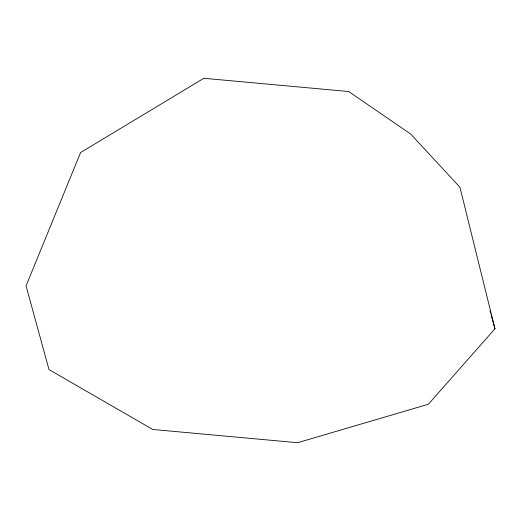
<?xml version="1.0" encoding="UTF-8"?>
<svg xmlns="http://www.w3.org/2000/svg" width="521" height="521" viewBox="0 0 521 521"><rect width="100%" height="100%" fill="white"/><g stroke="black" fill="none" stroke-linecap="round" stroke-linejoin="round"><path stroke-width="0.78" d="M494.95 328.79L428.347 404.257L297.634 442.713L152.738 429.46L49 369.571L26.05 285.912L80.586 152.536L203.848 78.287L348.744 91.54L410.626 134.001L459.932 187.221L494.95 328.79L491.088 314.717M490.02 310.809L490.658 313.154"/></g></svg>
